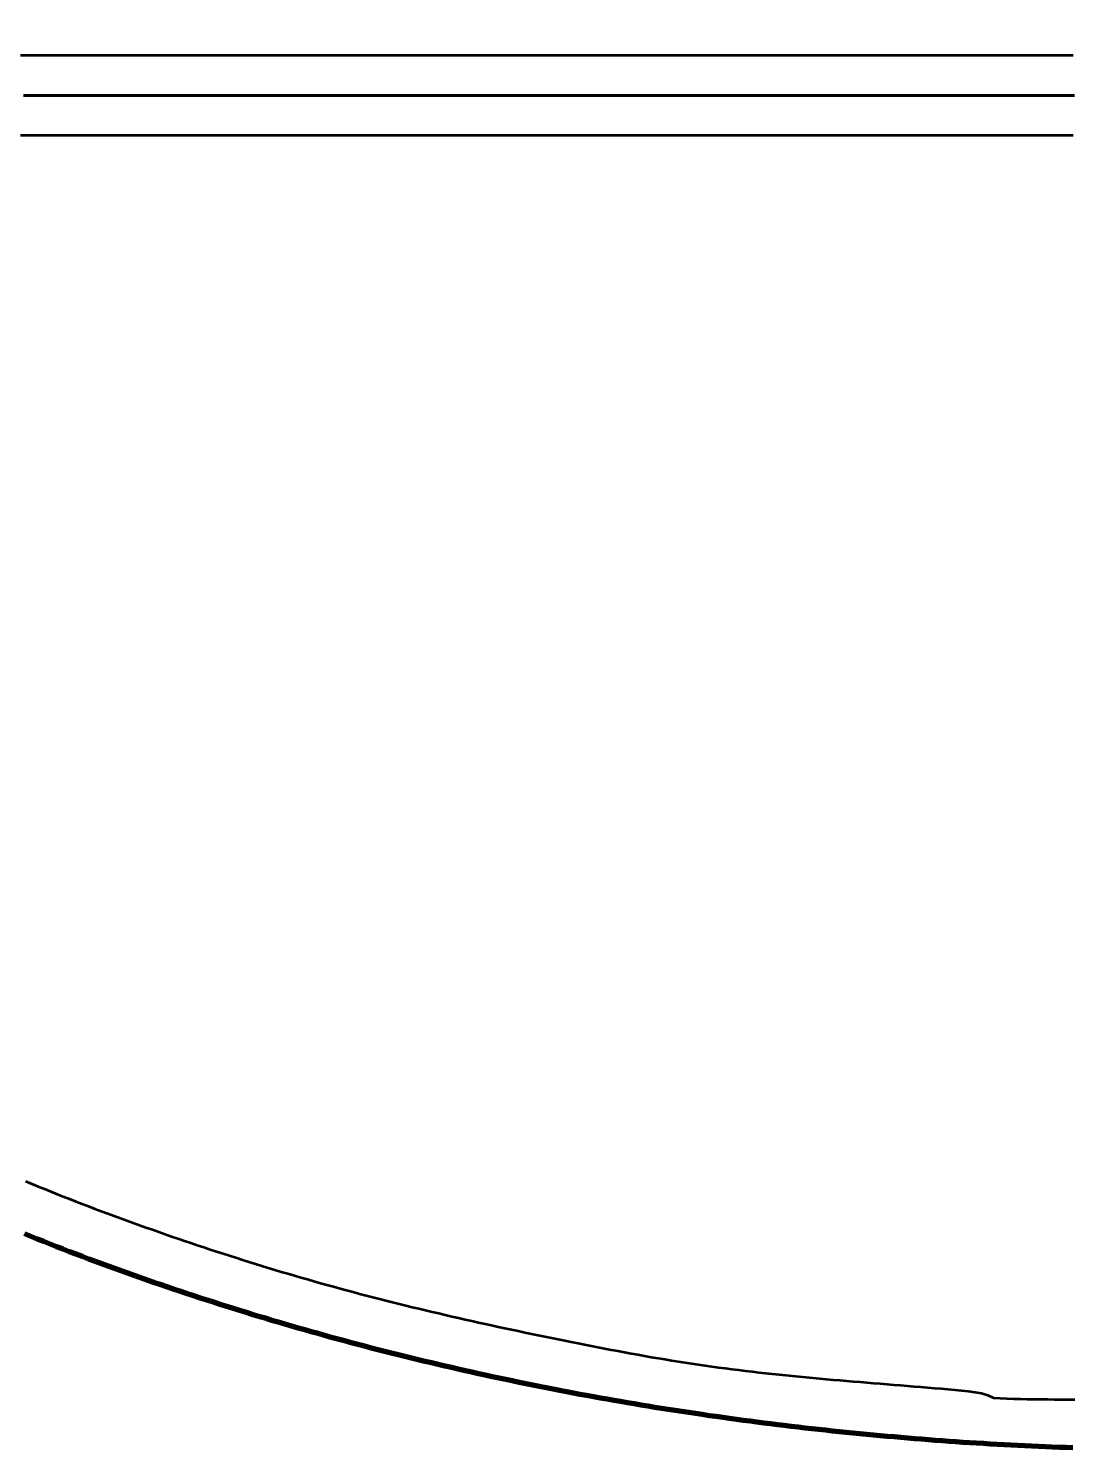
# Model space of a CAD drawing. Header units: millimetres. Extents: x 0 to 594, y 0 to 420.
# Drawn here: x 107.5 to 120.9, y 183.57 to 201.83 of the extents above; entities that cross this region are included whole.
import ezdxf

# ---------------------------------------------------------------- set-up
doc = ezdxf.new("R2010")
doc.units = ezdxf.units.MM
doc.linetypes.add('IRAM-E-TRAZOS', pattern=[5, 4, -1])
for name, color, linetype, lineweight in [('01-VISIBLE', 7, 'CONTINUOUS', 70), ('02-OCULTA', 4, 'IRAM-E-TRAZOS', 35), ('04-COTA', 3, 'CONTINUOUS', 18)]:
    doc.layers.add(name, color=color, linetype=linetype, lineweight=lineweight)
doc.styles.add('ISO3098', font='isocpeur.ttf')
doc.dimstyles.new('FLAMA-IRAM', dxfattribs={"dimtxt": 3.5, "dimasz": 3.5, "dimexe": 2, "dimexo": 1.5, "dimgap": 1, "dimtad": 1, "dimdec": 1, "dimtxsty": 'ISO3098', "dimblk": 'IRAM_FLECHA', "dimblk1": 'IRAM_FLECHA', "dimblk2": 'IRAM_FLECHA', "dimcen": 2.5, "dimclrd": 3, "dimclre": 3, "dimclrt": 3, "dimazin": 3, "dimtfac": 1, "dimtmove": 0, "dimatfit": 3, "dimlwd": 18, "dimlwe": 18})

# ---------------------------------------------------------------- blocks, each defined once
blk = doc.blocks.new('IRAM_FLECHA')
blk.add_solid([(0, 0), (-1, 0.125), (-1, -0.125)])

msp = doc.modelspace()

# ---------------------------------------------------------------- linework, layer by layer
at = {"layer": '01-VISIBLE'}
msp.add_lwpolyline([(107.444, 186.345), (107.527, 186.312), (107.609, 186.279), (107.691, 186.246), (107.774, 186.214), (107.856, 186.181), (107.939, 186.149), (108.021, 186.117), (108.104, 186.086), (108.187, 186.054), (108.27, 186.023), (108.353, 185.992), (108.436, 185.961), (108.519, 185.931), (108.602, 185.9), (108.686, 185.87), (108.769, 185.84), (108.852, 185.811), (108.936, 185.781), (109.02, 185.752), (109.103, 185.723), (109.187, 185.694), (109.271, 185.665), (109.355, 185.637), (109.439, 185.609), (109.523, 185.581), (109.607, 185.553), (109.691, 185.525), (109.775, 185.498), (109.86, 185.471), (109.944, 185.444), (110.029, 185.417), (110.113, 185.39), (110.198, 185.364), (110.282, 185.338), (110.367, 185.312), (110.452, 185.286), (110.537, 185.261), (110.622, 185.235), (110.707, 185.21), (110.792, 185.185), (110.877, 185.16), (110.962, 185.136), (111.047, 185.112), (111.132, 185.087), (111.218, 185.064), (111.303, 185.04), (111.388, 185.016), (111.474, 184.993), (111.559, 184.97), (111.645, 184.947), (111.731, 184.924), (111.816, 184.902), (111.902, 184.879), (111.988, 184.857), (112.074, 184.835), (112.16, 184.814), (112.246, 184.792), (112.332, 184.771), (112.418, 184.75), (112.504, 184.729), (112.59, 184.708), (112.676, 184.687), (112.762, 184.667), (112.849, 184.647), (112.935, 184.627), (113.021, 184.607), (113.108, 184.588), (113.194, 184.568), (113.281, 184.549), (113.367, 184.53), (113.454, 184.511), (113.54, 184.493), (113.627, 184.474), (113.714, 184.456), (113.801, 184.438), (113.887, 184.42), (113.974, 184.403), (114.061, 184.385), (114.148, 184.368), (114.235, 184.351), (114.322, 184.334), (114.409, 184.317), (114.496, 184.301), (114.583, 184.284), (114.67, 184.268), (114.757, 184.252), (114.844, 184.237), (114.932, 184.221), (115.019, 184.206), (115.106, 184.191), (115.194, 184.176), (115.281, 184.161), (115.368, 184.146), (115.456, 184.132), (115.543, 184.117), (115.631, 184.103), (115.718, 184.09), (115.806, 184.076), (115.893, 184.062), (115.981, 184.049), (116.068, 184.036), (116.156, 184.023), (116.244, 184.01), (116.332, 183.998), (116.419, 183.985), (116.507, 183.973), (116.595, 183.961), (116.683, 183.949), (116.77, 183.938), (116.858, 183.926), (116.946, 183.915), (117.034, 183.904), (117.122, 183.893), (117.21, 183.882), (117.298, 183.872), (117.386, 183.861), (117.474, 183.851), (117.562, 183.841), (117.65, 183.831), (117.738, 183.822), (117.826, 183.812), (117.914, 183.803), (118.002, 183.794), (118.091, 183.785), (118.179, 183.776), (118.267, 183.768), (118.355, 183.759), (118.443, 183.751), (118.532, 183.743), (118.62, 183.736), (118.708, 183.728), (118.796, 183.72), (118.885, 183.713), (118.973, 183.706), (119.061, 183.699), (119.15, 183.693), (119.238, 183.686), (119.327, 183.68), (119.415, 183.673), (119.503, 183.667), (119.592, 183.662), (119.68, 183.656), (119.769, 183.651), (119.857, 183.645), (119.945, 183.64), (120.034, 183.635), (120.122, 183.631), (120.211, 183.626), (120.299, 183.622), (120.388, 183.617), (120.476, 183.613), (120.565, 183.61), (120.653, 183.606), (120.742, 183.602), (120.831, 183.599), (120.919, 183.596)], dxfattribs=at)
at = {"layer": '02-OCULTA'}
for points in [[(120.922, 201.482), (120.785, 201.482), (120.649, 201.482), (120.512, 201.482), (120.375, 201.482), (120.239, 201.482), (120.102, 201.482), (119.965, 201.482), (119.829, 201.482), (119.692, 201.482), (119.555, 201.482), (119.419, 201.482), (119.282, 201.482), (119.145, 201.482), (119.009, 201.482), (118.872, 201.482), (118.735, 201.482), (118.599, 201.482), (118.462, 201.482), (118.326, 201.482), (118.189, 201.482), (118.052, 201.482), (117.916, 201.482), (117.779, 201.482), (117.642, 201.482), (117.506, 201.482), (117.369, 201.482), (117.232, 201.482), (117.096, 201.482), (116.959, 201.482), (116.822, 201.482), (116.686, 201.482), (116.549, 201.482), (116.412, 201.482), (116.276, 201.482), (116.139, 201.482), (116.002, 201.482), (115.866, 201.482), (115.729, 201.482), (115.593, 201.482), (115.456, 201.482), (115.319, 201.482), (115.183, 201.482), (115.046, 201.482), (114.909, 201.482), (114.773, 201.482), (114.636, 201.482), (114.499, 201.482), (114.363, 201.482), (114.226, 201.482), (114.089, 201.482), (113.953, 201.482), (113.816, 201.482), (113.679, 201.482), (113.543, 201.482), (113.406, 201.482), (113.269, 201.482), (113.133, 201.482), (112.996, 201.482), (112.86, 201.482), (112.723, 201.482), (112.586, 201.482), (112.45, 201.482), (112.313, 201.482), (112.176, 201.482), (112.04, 201.482), (111.903, 201.482), (111.766, 201.482), (111.63, 201.482), (111.493, 201.482), (111.356, 201.482), (111.22, 201.482), (111.083, 201.482), (110.946, 201.482), (110.81, 201.482), (110.673, 201.482), (110.536, 201.482), (110.4, 201.482), (110.263, 201.482), (110.127, 201.482), (109.99, 201.482), (109.853, 201.482), (109.717, 201.482), (109.58, 201.482), (109.443, 201.482), (109.307, 201.482), (109.17, 201.482), (109.033, 201.482), (108.897, 201.482), (108.76, 201.482), (108.623, 201.482), (108.487, 201.482), (108.35, 201.482), (108.213, 201.482), (108.077, 201.482), (107.94, 201.482), (107.803, 201.482), (107.667, 201.482), (107.53, 201.482), (107.393, 201.482)], [(120.922, 201.482), (120.785, 201.482), (120.649, 201.482), (120.512, 201.482), (120.375, 201.482), (120.239, 201.482), (120.102, 201.482), (119.965, 201.482), (119.829, 201.482), (119.692, 201.482), (119.555, 201.482), (119.419, 201.482), (119.282, 201.482), (119.145, 201.482), (119.009, 201.482), (118.872, 201.482), (118.735, 201.482), (118.599, 201.482), (118.462, 201.482), (118.326, 201.482), (118.189, 201.482), (118.052, 201.482), (117.916, 201.482), (117.779, 201.482), (117.642, 201.482), (117.506, 201.482), (117.369, 201.482), (117.232, 201.482), (117.096, 201.482), (116.959, 201.482), (116.822, 201.482), (116.686, 201.482), (116.549, 201.482), (116.412, 201.482), (116.276, 201.482), (116.139, 201.482), (116.002, 201.482), (115.866, 201.482), (115.729, 201.482), (115.593, 201.482), (115.456, 201.482), (115.319, 201.482), (115.183, 201.482), (115.046, 201.482), (114.909, 201.482), (114.773, 201.482), (114.636, 201.482), (114.499, 201.482), (114.363, 201.482), (114.226, 201.482), (114.089, 201.482), (113.953, 201.482), (113.816, 201.482), (113.679, 201.482), (113.543, 201.482), (113.406, 201.482), (113.269, 201.482), (113.133, 201.482), (112.996, 201.482), (112.86, 201.482), (112.723, 201.482), (112.586, 201.482), (112.45, 201.482), (112.313, 201.482), (112.176, 201.482), (112.04, 201.482), (111.903, 201.482), (111.766, 201.482), (111.63, 201.482), (111.493, 201.482), (111.356, 201.482), (111.22, 201.482), (111.083, 201.482), (110.946, 201.482), (110.81, 201.482), (110.673, 201.482), (110.536, 201.482), (110.4, 201.482), (110.263, 201.482), (110.127, 201.482), (109.99, 201.482), (109.853, 201.482), (109.717, 201.482), (109.58, 201.482), (109.443, 201.482), (109.307, 201.482), (109.17, 201.482), (109.033, 201.482), (108.897, 201.482), (108.76, 201.482), (108.623, 201.482), (108.487, 201.482), (108.35, 201.482), (108.213, 201.482), (108.077, 201.482), (107.94, 201.482), (107.803, 201.482), (107.667, 201.482), (107.53, 201.482), (107.393, 201.482)], [(120.939, 200.97), (120.804, 200.97), (120.669, 200.97), (120.534, 200.97), (120.399, 200.97), (120.264, 200.97), (120.129, 200.97), (119.994, 200.97), (119.859, 200.97), (119.724, 200.97), (119.589, 200.97), (119.454, 200.97), (119.319, 200.97), (119.184, 200.97), (119.049, 200.97), (118.914, 200.97), (118.779, 200.97), (118.644, 200.97), (118.509, 200.97), (118.374, 200.97), (118.238, 200.97), (118.103, 200.97), (117.968, 200.97), (117.833, 200.97), (117.698, 200.97), (117.563, 200.97), (117.428, 200.97), (117.293, 200.97), (117.158, 200.97), (117.023, 200.97), (116.888, 200.97), (116.753, 200.97), (116.618, 200.97), (116.483, 200.97), (116.348, 200.97), (116.213, 200.97), (116.078, 200.97), (115.943, 200.97), (115.808, 200.97), (115.673, 200.97), (115.537, 200.97), (115.402, 200.97), (115.267, 200.97), (115.132, 200.97), (114.997, 200.97), (114.862, 200.97), (114.727, 200.97), (114.592, 200.97), (114.457, 200.97), (114.322, 200.97), (114.187, 200.97), (114.052, 200.97), (113.917, 200.97), (113.782, 200.97), (113.647, 200.97), (113.512, 200.97), (113.377, 200.97), (113.242, 200.97), (113.107, 200.97), (112.972, 200.97), (112.836, 200.97), (112.701, 200.97), (112.566, 200.97), (112.431, 200.97), (112.296, 200.97), (112.161, 200.97), (112.026, 200.97), (111.891, 200.97), (111.756, 200.97), (111.621, 200.97), (111.486, 200.97), (111.351, 200.97), (111.216, 200.97), (111.081, 200.97), (110.946, 200.97), (110.811, 200.97), (110.676, 200.97), (110.541, 200.97), (110.406, 200.97), (110.271, 200.97), (110.135, 200.97), (110, 200.97), (109.865, 200.97), (109.73, 200.97), (109.595, 200.97), (109.46, 200.97), (109.325, 200.97), (109.19, 200.97), (109.055, 200.97), (108.92, 200.97), (108.785, 200.97), (108.65, 200.97), (108.515, 200.97), (108.38, 200.97), (108.245, 200.97), (108.11, 200.97), (107.975, 200.97), (107.84, 200.97), (107.705, 200.97), (107.57, 200.97), (107.434, 200.97)], [(107.434, 200.97), (107.57, 200.97), (107.705, 200.97), (107.84, 200.97), (107.975, 200.97), (108.11, 200.97), (108.245, 200.97), (108.38, 200.97), (108.515, 200.97), (108.65, 200.97), (108.785, 200.97), (108.92, 200.97), (109.055, 200.97), (109.19, 200.97), (109.325, 200.97), (109.46, 200.97), (109.595, 200.97), (109.73, 200.97), (109.865, 200.97), (110, 200.97), (110.135, 200.97), (110.271, 200.97), (110.406, 200.97), (110.541, 200.97), (110.676, 200.97), (110.811, 200.97), (110.946, 200.97), (111.081, 200.97), (111.216, 200.97), (111.351, 200.97), (111.486, 200.97), (111.621, 200.97), (111.756, 200.97), (111.891, 200.97), (112.026, 200.97), (112.161, 200.97), (112.296, 200.97), (112.431, 200.97), (112.566, 200.97), (112.701, 200.97), (112.836, 200.97), (112.972, 200.97), (113.107, 200.97), (113.242, 200.97), (113.377, 200.97), (113.512, 200.97), (113.647, 200.97), (113.782, 200.97), (113.917, 200.97), (114.052, 200.97), (114.187, 200.97), (114.322, 200.97), (114.457, 200.97), (114.592, 200.97), (114.727, 200.97), (114.862, 200.97), (114.997, 200.97), (115.132, 200.97), (115.267, 200.97), (115.402, 200.97), (115.537, 200.97), (115.673, 200.97), (115.808, 200.97), (115.943, 200.97), (116.078, 200.97), (116.213, 200.97), (116.348, 200.97), (116.483, 200.97), (116.618, 200.97), (116.753, 200.97), (116.888, 200.97), (117.023, 200.97), (117.158, 200.97), (117.293, 200.97), (117.428, 200.97), (117.563, 200.97), (117.698, 200.97), (117.833, 200.97), (117.968, 200.97), (118.103, 200.97), (118.238, 200.97), (118.374, 200.97), (118.509, 200.97), (118.644, 200.97), (118.779, 200.97), (118.914, 200.97), (119.049, 200.97), (119.184, 200.97), (119.319, 200.97), (119.454, 200.97), (119.589, 200.97), (119.724, 200.97), (119.859, 200.97), (119.994, 200.97), (120.129, 200.97), (120.264, 200.97), (120.399, 200.97), (120.534, 200.97), (120.669, 200.97), (120.804, 200.97), (120.939, 200.97)], [(120.939, 200.97), (120.804, 200.97), (120.669, 200.97), (120.534, 200.97), (120.399, 200.97), (120.264, 200.97), (120.129, 200.97), (119.994, 200.97), (119.859, 200.97), (119.724, 200.97), (119.589, 200.97), (119.454, 200.97), (119.319, 200.97), (119.184, 200.97), (119.049, 200.97), (118.914, 200.97), (118.779, 200.97), (118.644, 200.97), (118.509, 200.97), (118.374, 200.97), (118.238, 200.97), (118.103, 200.97), (117.968, 200.97), (117.833, 200.97), (117.698, 200.97), (117.563, 200.97), (117.428, 200.97), (117.293, 200.97), (117.158, 200.97), (117.023, 200.97), (116.888, 200.97), (116.753, 200.97), (116.618, 200.97), (116.483, 200.97), (116.348, 200.97), (116.213, 200.97), (116.078, 200.97), (115.943, 200.97), (115.808, 200.97), (115.673, 200.97), (115.537, 200.97), (115.402, 200.97), (115.267, 200.97), (115.132, 200.97), (114.997, 200.97), (114.862, 200.97), (114.727, 200.97), (114.592, 200.97), (114.457, 200.97), (114.322, 200.97), (114.187, 200.97), (114.052, 200.97), (113.917, 200.97), (113.782, 200.97), (113.647, 200.97), (113.512, 200.97), (113.377, 200.97), (113.242, 200.97), (113.107, 200.97), (112.972, 200.97), (112.836, 200.97), (112.701, 200.97), (112.566, 200.97), (112.431, 200.97), (112.296, 200.97), (112.161, 200.97), (112.026, 200.97), (111.891, 200.97), (111.756, 200.97), (111.621, 200.97), (111.486, 200.97), (111.351, 200.97), (111.216, 200.97), (111.081, 200.97), (110.946, 200.97), (110.811, 200.97), (110.676, 200.97), (110.541, 200.97), (110.406, 200.97), (110.271, 200.97), (110.135, 200.97), (110, 200.97), (109.865, 200.97), (109.73, 200.97), (109.595, 200.97), (109.46, 200.97), (109.325, 200.97), (109.19, 200.97), (109.055, 200.97), (108.92, 200.97), (108.785, 200.97), (108.65, 200.97), (108.515, 200.97), (108.38, 200.97), (108.245, 200.97), (108.11, 200.97), (107.975, 200.97), (107.84, 200.97), (107.705, 200.97), (107.57, 200.97), (107.434, 200.97)], [(107.434, 200.97), (107.57, 200.97), (107.705, 200.97), (107.84, 200.97), (107.975, 200.97), (108.11, 200.97), (108.245, 200.97), (108.38, 200.97), (108.515, 200.97), (108.65, 200.97), (108.785, 200.97), (108.92, 200.97), (109.055, 200.97), (109.19, 200.97), (109.325, 200.97), (109.46, 200.97), (109.595, 200.97), (109.73, 200.97), (109.865, 200.97), (110, 200.97), (110.135, 200.97), (110.271, 200.97), (110.406, 200.97), (110.541, 200.97), (110.676, 200.97), (110.811, 200.97), (110.946, 200.97), (111.081, 200.97), (111.216, 200.97), (111.351, 200.97), (111.486, 200.97), (111.621, 200.97), (111.756, 200.97), (111.891, 200.97), (112.026, 200.97), (112.161, 200.97), (112.296, 200.97), (112.431, 200.97), (112.566, 200.97), (112.701, 200.97), (112.836, 200.97), (112.972, 200.97), (113.107, 200.97), (113.242, 200.97), (113.377, 200.97), (113.512, 200.97), (113.647, 200.97), (113.782, 200.97), (113.917, 200.97), (114.052, 200.97), (114.187, 200.97), (114.322, 200.97), (114.457, 200.97), (114.592, 200.97), (114.727, 200.97), (114.862, 200.97), (114.997, 200.97), (115.132, 200.97), (115.267, 200.97), (115.402, 200.97), (115.537, 200.97), (115.673, 200.97), (115.808, 200.97), (115.943, 200.97), (116.078, 200.97), (116.213, 200.97), (116.348, 200.97), (116.483, 200.97), (116.618, 200.97), (116.753, 200.97), (116.888, 200.97), (117.023, 200.97), (117.158, 200.97), (117.293, 200.97), (117.428, 200.97), (117.563, 200.97), (117.698, 200.97), (117.833, 200.97), (117.968, 200.97), (118.103, 200.97), (118.238, 200.97), (118.374, 200.97), (118.509, 200.97), (118.644, 200.97), (118.779, 200.97), (118.914, 200.97), (119.049, 200.97), (119.184, 200.97), (119.319, 200.97), (119.454, 200.97), (119.589, 200.97), (119.724, 200.97), (119.859, 200.97), (119.994, 200.97), (120.129, 200.97), (120.264, 200.97), (120.399, 200.97), (120.534, 200.97), (120.669, 200.97), (120.804, 200.97), (120.939, 200.97)], [(120.904, 200.97), (120.766, 200.97), (120.628, 200.97), (120.49, 200.97), (120.351, 200.97), (120.213, 200.97), (120.075, 200.97), (119.936, 200.97), (119.798, 200.97), (119.66, 200.97), (119.522, 200.97), (119.383, 200.97), (119.245, 200.97), (119.107, 200.97), (118.969, 200.97), (118.831, 200.97), (118.692, 200.97), (118.554, 200.97), (118.416, 200.97), (118.278, 200.97), (118.139, 200.97), (118.001, 200.97), (117.863, 200.97), (117.725, 200.97), (117.586, 200.97), (117.448, 200.97), (117.31, 200.97), (117.172, 200.97), (117.033, 200.97), (116.895, 200.97), (116.757, 200.97), (116.619, 200.97), (116.48, 200.97), (116.342, 200.97), (116.204, 200.97), (116.066, 200.97), (115.927, 200.97), (115.789, 200.97), (115.651, 200.97), (115.513, 200.97), (115.374, 200.97), (115.236, 200.97), (115.098, 200.97), (114.96, 200.97), (114.821, 200.97), (114.683, 200.97), (114.545, 200.97), (114.407, 200.97), (114.268, 200.97), (114.13, 200.97), (113.992, 200.97), (113.854, 200.97), (113.715, 200.97), (113.577, 200.97), (113.439, 200.97), (113.3, 200.97), (113.162, 200.97), (113.024, 200.97), (112.886, 200.97), (112.748, 200.97), (112.609, 200.97), (112.471, 200.97), (112.333, 200.97), (112.195, 200.97), (112.056, 200.97), (111.918, 200.97), (111.78, 200.97), (111.641, 200.97), (111.503, 200.97), (111.365, 200.97), (111.227, 200.97), (111.089, 200.97), (110.95, 200.97), (110.812, 200.97), (110.674, 200.97), (110.536, 200.97), (110.397, 200.97), (110.259, 200.97), (110.121, 200.97), (109.983, 200.97), (109.844, 200.97), (109.706, 200.97), (109.568, 200.97), (109.429, 200.97), (109.291, 200.97), (109.153, 200.97), (109.015, 200.97), (108.877, 200.97), (108.738, 200.97), (108.6, 200.97), (108.462, 200.97), (108.323, 200.97), (108.185, 200.97), (108.047, 200.97), (107.909, 200.97), (107.77, 200.97), (107.632, 200.97), (107.494, 200.97)], [(107.494, 200.97), (107.632, 200.97), (107.77, 200.97), (107.909, 200.97), (108.047, 200.97), (108.185, 200.97), (108.323, 200.97), (108.462, 200.97), (108.6, 200.97), (108.738, 200.97), (108.877, 200.97), (109.015, 200.97), (109.153, 200.97), (109.291, 200.97), (109.429, 200.97), (109.568, 200.97), (109.706, 200.97), (109.844, 200.97), (109.983, 200.97), (110.121, 200.97), (110.259, 200.97), (110.397, 200.97), (110.536, 200.97), (110.674, 200.97), (110.812, 200.97), (110.95, 200.97), (111.089, 200.97), (111.227, 200.97), (111.365, 200.97), (111.503, 200.97), (111.641, 200.97), (111.78, 200.97), (111.918, 200.97), (112.056, 200.97), (112.195, 200.97), (112.333, 200.97), (112.471, 200.97), (112.609, 200.97), (112.748, 200.97), (112.886, 200.97), (113.024, 200.97), (113.162, 200.97), (113.3, 200.97), (113.439, 200.97), (113.577, 200.97), (113.715, 200.97), (113.854, 200.97), (113.992, 200.97), (114.13, 200.97), (114.268, 200.97), (114.407, 200.97), (114.545, 200.97), (114.683, 200.97), (114.821, 200.97), (114.96, 200.97), (115.098, 200.97), (115.236, 200.97), (115.374, 200.97), (115.513, 200.97), (115.651, 200.97), (115.789, 200.97), (115.927, 200.97), (116.066, 200.97), (116.204, 200.97), (116.342, 200.97), (116.48, 200.97), (116.619, 200.97), (116.757, 200.97), (116.895, 200.97), (117.033, 200.97), (117.172, 200.97), (117.31, 200.97), (117.448, 200.97), (117.586, 200.97), (117.725, 200.97), (117.863, 200.97), (118.001, 200.97), (118.139, 200.97), (118.278, 200.97), (118.416, 200.97), (118.554, 200.97), (118.692, 200.97), (118.831, 200.97), (118.969, 200.97), (119.107, 200.97), (119.245, 200.97), (119.383, 200.97), (119.522, 200.97), (119.66, 200.97), (119.798, 200.97), (119.936, 200.97), (120.075, 200.97), (120.213, 200.97), (120.351, 200.97), (120.49, 200.97), (120.628, 200.97), (120.766, 200.97), (120.904, 200.97)], [(120.904, 200.97), (120.766, 200.97), (120.628, 200.97), (120.49, 200.97), (120.351, 200.97), (120.213, 200.97), (120.075, 200.97), (119.936, 200.97), (119.798, 200.97), (119.66, 200.97), (119.522, 200.97), (119.383, 200.97), (119.245, 200.97), (119.107, 200.97), (118.969, 200.97), (118.831, 200.97), (118.692, 200.97), (118.554, 200.97), (118.416, 200.97), (118.278, 200.97), (118.139, 200.97), (118.001, 200.97), (117.863, 200.97), (117.725, 200.97), (117.586, 200.97), (117.448, 200.97), (117.31, 200.97), (117.172, 200.97), (117.033, 200.97), (116.895, 200.97), (116.757, 200.97), (116.619, 200.97), (116.48, 200.97), (116.342, 200.97), (116.204, 200.97), (116.066, 200.97), (115.927, 200.97), (115.789, 200.97), (115.651, 200.97), (115.513, 200.97), (115.374, 200.97), (115.236, 200.97), (115.098, 200.97), (114.96, 200.97), (114.821, 200.97), (114.683, 200.97), (114.545, 200.97), (114.407, 200.97), (114.268, 200.97), (114.13, 200.97), (113.992, 200.97), (113.854, 200.97), (113.715, 200.97), (113.577, 200.97), (113.439, 200.97), (113.3, 200.97), (113.162, 200.97), (113.024, 200.97), (112.886, 200.97), (112.748, 200.97), (112.609, 200.97), (112.471, 200.97), (112.333, 200.97), (112.195, 200.97), (112.056, 200.97), (111.918, 200.97), (111.78, 200.97), (111.641, 200.97), (111.503, 200.97), (111.365, 200.97), (111.227, 200.97), (111.089, 200.97), (110.95, 200.97), (110.812, 200.97), (110.674, 200.97), (110.536, 200.97), (110.397, 200.97), (110.259, 200.97), (110.121, 200.97), (109.983, 200.97), (109.844, 200.97), (109.706, 200.97), (109.568, 200.97), (109.429, 200.97), (109.291, 200.97), (109.153, 200.97), (109.015, 200.97), (108.877, 200.97), (108.738, 200.97), (108.6, 200.97), (108.462, 200.97), (108.323, 200.97), (108.185, 200.97), (108.047, 200.97), (107.909, 200.97), (107.77, 200.97), (107.632, 200.97), (107.494, 200.97)], [(107.494, 200.97), (107.632, 200.97), (107.77, 200.97), (107.909, 200.97), (108.047, 200.97), (108.185, 200.97), (108.323, 200.97), (108.462, 200.97), (108.6, 200.97), (108.738, 200.97), (108.877, 200.97), (109.015, 200.97), (109.153, 200.97), (109.291, 200.97), (109.429, 200.97), (109.568, 200.97), (109.706, 200.97), (109.844, 200.97), (109.983, 200.97), (110.121, 200.97), (110.259, 200.97), (110.397, 200.97), (110.536, 200.97), (110.674, 200.97), (110.812, 200.97), (110.95, 200.97), (111.089, 200.97), (111.227, 200.97), (111.365, 200.97), (111.503, 200.97), (111.641, 200.97), (111.78, 200.97), (111.918, 200.97), (112.056, 200.97), (112.195, 200.97), (112.333, 200.97), (112.471, 200.97), (112.609, 200.97), (112.748, 200.97), (112.886, 200.97), (113.024, 200.97), (113.162, 200.97), (113.3, 200.97), (113.439, 200.97), (113.577, 200.97), (113.715, 200.97), (113.854, 200.97), (113.992, 200.97), (114.13, 200.97), (114.268, 200.97), (114.407, 200.97), (114.545, 200.97), (114.683, 200.97), (114.821, 200.97), (114.96, 200.97), (115.098, 200.97), (115.236, 200.97), (115.374, 200.97), (115.513, 200.97), (115.651, 200.97), (115.789, 200.97), (115.927, 200.97), (116.066, 200.97), (116.204, 200.97), (116.342, 200.97), (116.48, 200.97), (116.619, 200.97), (116.757, 200.97), (116.895, 200.97), (117.033, 200.97), (117.172, 200.97), (117.31, 200.97), (117.448, 200.97), (117.586, 200.97), (117.725, 200.97), (117.863, 200.97), (118.001, 200.97), (118.139, 200.97), (118.278, 200.97), (118.416, 200.97), (118.554, 200.97), (118.692, 200.97), (118.831, 200.97), (118.969, 200.97), (119.107, 200.97), (119.245, 200.97), (119.383, 200.97), (119.522, 200.97), (119.66, 200.97), (119.798, 200.97), (119.936, 200.97), (120.075, 200.97), (120.213, 200.97), (120.351, 200.97), (120.49, 200.97), (120.628, 200.97), (120.766, 200.97), (120.904, 200.97)], [(107.393, 200.458), (107.53, 200.458), (107.667, 200.458), (107.803, 200.458), (107.94, 200.458), (108.077, 200.458), (108.213, 200.458), (108.35, 200.458), (108.487, 200.458), (108.623, 200.458), (108.76, 200.458), (108.897, 200.458), (109.033, 200.458), (109.17, 200.458), (109.307, 200.458), (109.443, 200.458), (109.58, 200.458), (109.717, 200.458), (109.853, 200.458), (109.99, 200.458), (110.127, 200.458), (110.263, 200.458), (110.4, 200.458), (110.536, 200.458), (110.673, 200.458), (110.81, 200.458), (110.946, 200.458), (111.083, 200.458), (111.22, 200.458), (111.356, 200.458), (111.493, 200.458), (111.63, 200.458), (111.766, 200.458), (111.903, 200.458), (112.04, 200.458), (112.176, 200.458), (112.313, 200.458), (112.45, 200.458), (112.586, 200.458), (112.723, 200.458), (112.86, 200.458), (112.996, 200.458), (113.133, 200.458), (113.269, 200.458), (113.406, 200.458), (113.543, 200.458), (113.679, 200.458), (113.816, 200.458), (113.953, 200.458), (114.089, 200.458), (114.226, 200.458), (114.363, 200.458), (114.499, 200.458), (114.636, 200.458), (114.773, 200.458), (114.909, 200.458), (115.046, 200.458), (115.183, 200.458), (115.319, 200.458), (115.456, 200.458), (115.593, 200.458), (115.729, 200.458), (115.866, 200.458), (116.002, 200.458), (116.139, 200.458), (116.276, 200.458), (116.412, 200.458), (116.549, 200.458), (116.686, 200.458), (116.822, 200.458), (116.959, 200.458), (117.096, 200.458), (117.232, 200.458), (117.369, 200.458), (117.506, 200.458), (117.642, 200.458), (117.779, 200.458), (117.916, 200.458), (118.052, 200.458), (118.189, 200.458), (118.326, 200.458), (118.462, 200.458), (118.599, 200.458), (118.735, 200.458), (118.872, 200.458), (119.009, 200.458), (119.145, 200.458), (119.282, 200.458), (119.419, 200.458), (119.555, 200.458), (119.692, 200.458), (119.829, 200.458), (119.965, 200.458), (120.102, 200.458), (120.239, 200.458), (120.375, 200.458), (120.512, 200.458), (120.649, 200.458), (120.785, 200.458), (120.922, 200.458)], [(107.393, 200.458), (107.53, 200.458), (107.667, 200.458), (107.803, 200.458), (107.94, 200.458), (108.077, 200.458), (108.213, 200.458), (108.35, 200.458), (108.487, 200.458), (108.623, 200.458), (108.76, 200.458), (108.897, 200.458), (109.033, 200.458), (109.17, 200.458), (109.307, 200.458), (109.443, 200.458), (109.58, 200.458), (109.717, 200.458), (109.853, 200.458), (109.99, 200.458), (110.127, 200.458), (110.263, 200.458), (110.4, 200.458), (110.536, 200.458), (110.673, 200.458), (110.81, 200.458), (110.946, 200.458), (111.083, 200.458), (111.22, 200.458), (111.356, 200.458), (111.493, 200.458), (111.63, 200.458), (111.766, 200.458), (111.903, 200.458), (112.04, 200.458), (112.176, 200.458), (112.313, 200.458), (112.45, 200.458), (112.586, 200.458), (112.723, 200.458), (112.86, 200.458), (112.996, 200.458), (113.133, 200.458), (113.269, 200.458), (113.406, 200.458), (113.543, 200.458), (113.679, 200.458), (113.816, 200.458), (113.953, 200.458), (114.089, 200.458), (114.226, 200.458), (114.363, 200.458), (114.499, 200.458), (114.636, 200.458), (114.773, 200.458), (114.909, 200.458), (115.046, 200.458), (115.183, 200.458), (115.319, 200.458), (115.456, 200.458), (115.593, 200.458), (115.729, 200.458), (115.866, 200.458), (116.002, 200.458), (116.139, 200.458), (116.276, 200.458), (116.412, 200.458), (116.549, 200.458), (116.686, 200.458), (116.822, 200.458), (116.959, 200.458), (117.096, 200.458), (117.232, 200.458), (117.369, 200.458), (117.506, 200.458), (117.642, 200.458), (117.779, 200.458), (117.916, 200.458), (118.052, 200.458), (118.189, 200.458), (118.326, 200.458), (118.462, 200.458), (118.599, 200.458), (118.735, 200.458), (118.872, 200.458), (119.009, 200.458), (119.145, 200.458), (119.282, 200.458), (119.419, 200.458), (119.555, 200.458), (119.692, 200.458), (119.829, 200.458), (119.965, 200.458), (120.102, 200.458), (120.239, 200.458), (120.375, 200.458), (120.512, 200.458), (120.649, 200.458), (120.785, 200.458), (120.922, 200.458)], [(107.46, 187.018), (107.541, 186.985), (107.621, 186.952), (107.702, 186.919), (107.783, 186.886), (107.864, 186.854), (107.945, 186.822), (108.026, 186.79), (108.107, 186.759), (108.189, 186.727), (108.27, 186.696), (108.352, 186.665), (108.433, 186.634), (108.515, 186.604), (108.597, 186.574), (108.679, 186.544), (108.76, 186.514), (108.842, 186.484), (108.924, 186.454), (109.007, 186.425), (109.089, 186.396), (109.171, 186.367), (109.253, 186.338), (109.336, 186.31), (109.418, 186.282), (109.501, 186.254), (109.583, 186.226), (109.666, 186.198), (109.749, 186.17), (109.831, 186.143), (109.914, 186.116), (109.997, 186.089), (110.08, 186.062), (110.163, 186.036), (110.246, 186.01), (110.33, 185.984), (110.413, 185.958), (110.496, 185.932), (110.579, 185.906), (110.663, 185.881), (110.746, 185.856), (110.83, 185.831), (110.914, 185.807), (110.997, 185.782), (111.081, 185.758), (111.165, 185.734), (111.249, 185.71), (111.333, 185.687), (111.417, 185.664), (111.501, 185.641), (111.585, 185.618), (111.669, 185.595), (111.753, 185.573), (111.838, 185.551), (111.922, 185.529), (112.006, 185.507), (112.091, 185.485), (112.175, 185.464), (112.26, 185.443), (112.345, 185.422), (112.429, 185.401), (112.514, 185.381), (112.599, 185.361), (112.684, 185.341), (112.769, 185.321), (112.854, 185.301), (112.938, 185.281), (113.024, 185.262), (113.109, 185.243), (113.194, 185.224), (113.279, 185.205), (113.364, 185.186), (113.449, 185.167), (113.534, 185.149), (113.619, 185.13), (113.705, 185.112), (113.79, 185.094), (113.875, 185.076), (113.961, 185.058), (114.046, 185.041), (114.131, 185.023), (114.217, 185.006), (114.302, 184.988), (114.388, 184.971), (114.473, 184.954), (114.559, 184.937), (114.644, 184.92), (114.73, 184.903), (114.815, 184.886), (114.901, 184.87), (114.986, 184.853), (115.072, 184.837), (115.158, 184.821), (115.244, 184.805), (115.329, 184.79), (115.415, 184.774), (115.501, 184.759), (115.587, 184.745), (115.673, 184.73), (115.759, 184.716), (115.845, 184.702), (115.931, 184.689), (116.017, 184.676), (116.104, 184.663), (116.19, 184.65), (116.276, 184.638), (116.363, 184.626), (116.449, 184.615), (116.535, 184.604), (116.622, 184.593), (116.708, 184.582), (116.795, 184.572), (116.882, 184.562), (116.968, 184.552), (117.055, 184.543), (117.142, 184.534), (117.228, 184.525), (117.315, 184.516), (117.402, 184.508), (117.489, 184.499), (117.575, 184.491), (117.662, 184.483), (117.749, 184.476), (117.836, 184.468), (117.923, 184.461), (118.01, 184.453), (118.097, 184.446), (118.183, 184.439), (118.27, 184.432), (118.357, 184.424), (118.444, 184.417), (118.531, 184.41), (118.618, 184.403), (118.705, 184.396), (118.792, 184.389), (118.879, 184.382), (118.965, 184.375), (119.052, 184.368), (119.139, 184.36), (119.226, 184.353), (119.313, 184.345), (119.4, 184.337), (119.486, 184.329), (119.573, 184.319), (119.66, 184.309), (119.746, 184.296), (119.827, 184.269), (119.897, 184.235), (119.984, 184.229), (120.071, 184.225), (120.158, 184.223), (120.246, 184.221), (120.333, 184.219), (120.42, 184.218), (120.507, 184.217), (120.594, 184.216), (120.681, 184.215), (120.769, 184.214), (120.856, 184.214), (120.943, 184.213)]]:
    msp.add_lwpolyline(points, dxfattribs=at)

# ---------------------------------------------------------------- dimensions: what is measured, and where the dimension line sits
at = {"layer": '04-COTA'}
msp.add_linear_dim(base=(76.775, 183.57), p1=(94.775, 183.57), p2=(118.725, 306.43), angle=90, text='<>±0,8', dimstyle='FLAMA-IRAM', override={"dimlfac": 5}, dxfattribs=at).render()

doc.saveas('drawing.dxf')
